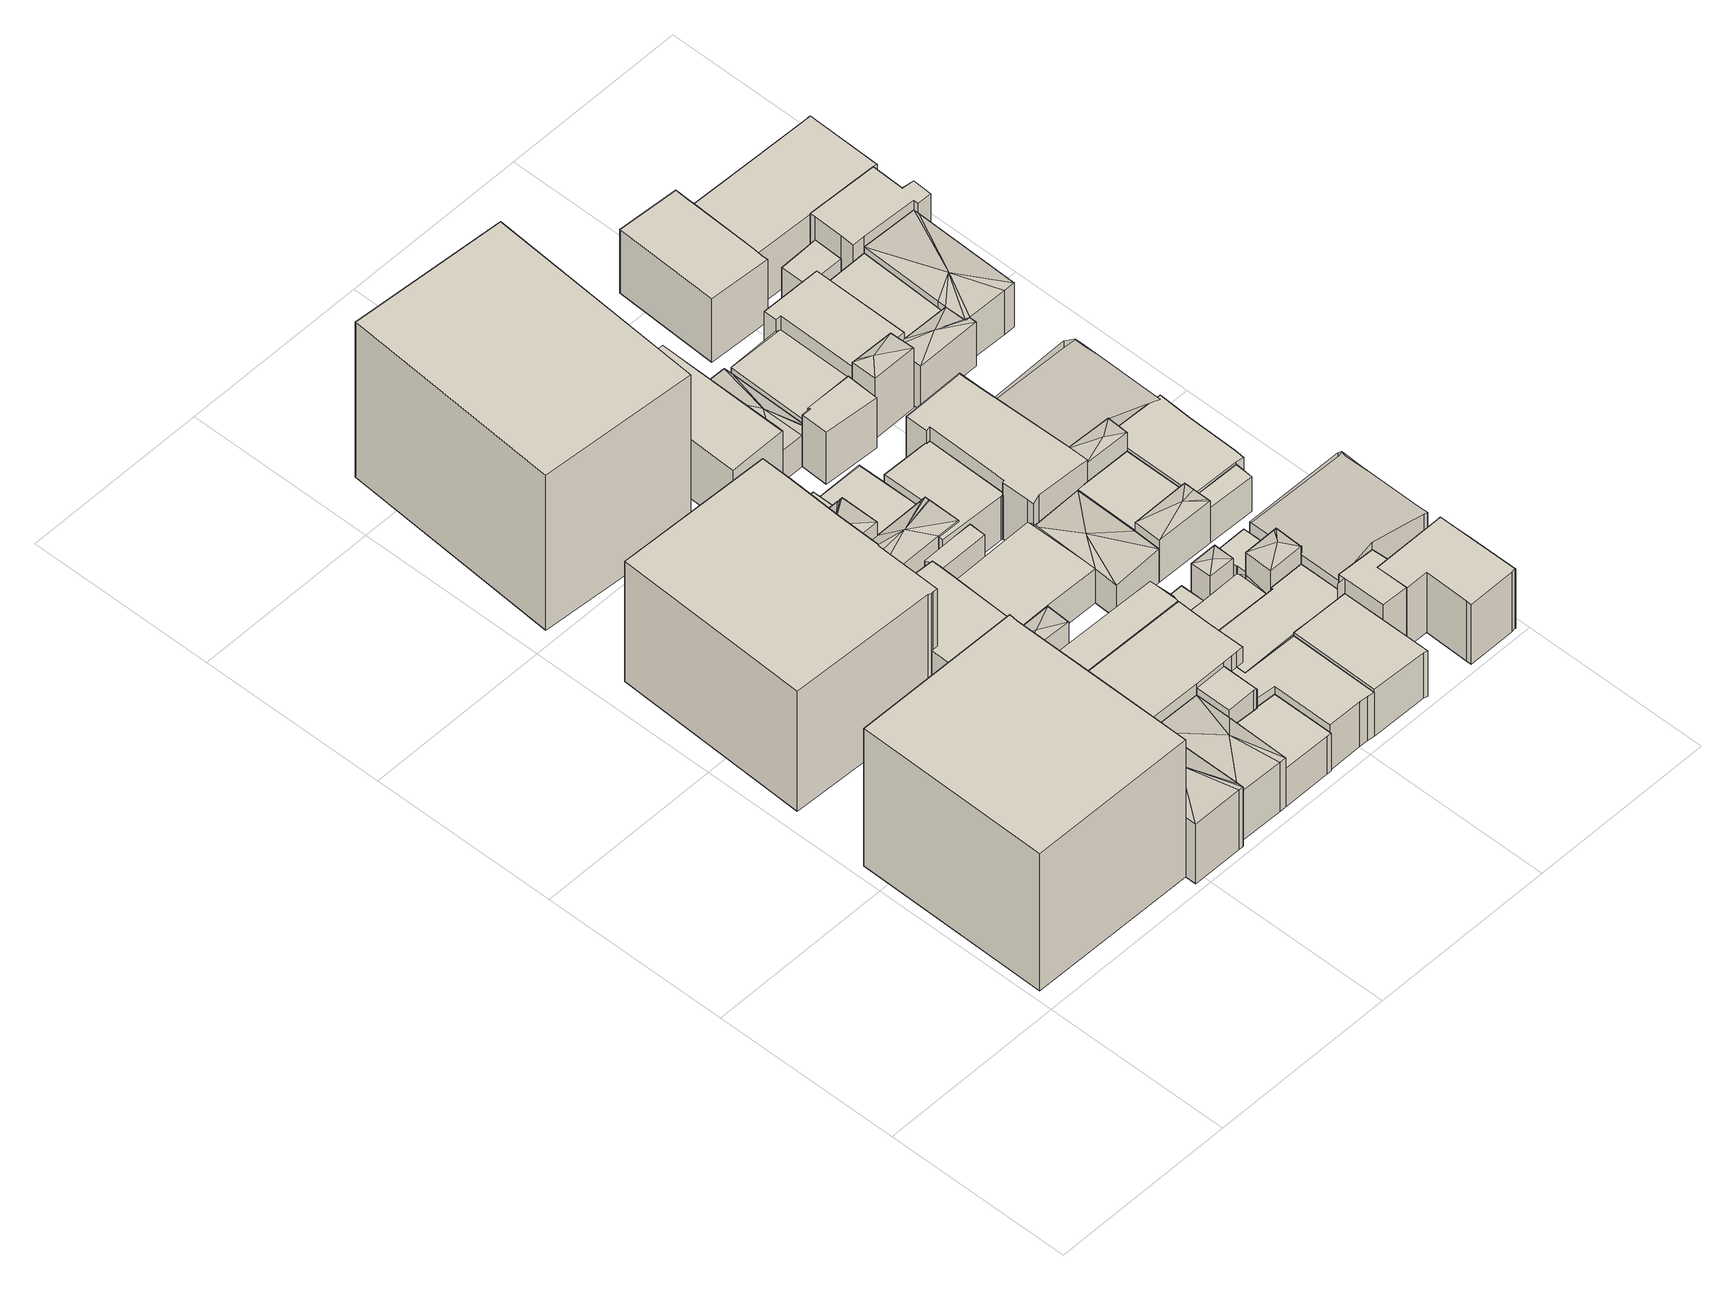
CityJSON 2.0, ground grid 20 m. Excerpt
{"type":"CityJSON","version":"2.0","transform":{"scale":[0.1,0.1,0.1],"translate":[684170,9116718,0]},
"CityObjects":{
"building1":{"type":"Building","attributes":{"Building Type":"Office Building","Roof Shape":"flat","Roof Material":"Asbestos Sheet","Roof Material Code":"4","Roof Direction":"west","Building Height":17.49,"Roof Slope":14.5,"Footprint Area":375.6,"Solar PV Capacity Low":50.65,"Solar PV Capacity High":66.52,"Solar Annual Energy Low":73029,"Solar Annual Energy High":96246,"Suitable PV Area":302.36},"geometry":[{"type":"MultiSurface","lod":"2.2","boundaries":[[[0,1,2,3,4,5]],[[5,4,6,7]],[[4,3,8,6]],[[3,2,9,8]],[[2,1,10,9]],[[1,0,11,10]],[[0,5,7,11]],[[7,6,8,9,10,11]]]}]},
"building2":{"type":"Building","attributes":{"Building Type":"Office Building","Roof Shape":"flat","Roof Material":"Asbestos Sheet","Roof Material Code":"4","Roof Direction":"west","Building Height":15.29,"Roof Slope":5.4,"Footprint Area":352.87,"Solar PV Capacity Low":47.58,"Solar PV Capacity High":62.49,"Solar Annual Energy Low":68609,"Solar Annual Energy High":90422,"Suitable PV Area":284.06},"geometry":[{"type":"MultiSurface","lod":"2.2","boundaries":[[[12,13,14,15,16,17,18,19,20,21,22,23]],[[23,22,24,25]],[[22,21,26,24]],[[21,20,27,26]],[[20,19,28,27]],[[19,18,29,28]],[[18,17,30,29]],[[17,16,31,30]],[[16,15,32,31]],[[15,14,33,32]],[[14,13,34,33]],[[13,12,35,34]],[[12,23,25,35]],[[25,24,26,27,28,29,30,31,32,33,34,35]]]}]},
"building3":{"type":"Building","attributes":{"Building Type":"Residential","Roof Shape":"hip","Roof Material":"Concrete Glazed Tile","Roof Material Code":"1","Roof Direction":"west","Building Height":7.6,"Roof Slope":26.7,"Footprint Area":66.48,"Solar PV Capacity Low":8.32,"Solar PV Capacity High":10.93,"Solar Annual Energy Low":12003,"Solar Annual Energy High":15819,"Suitable PV Area":49.7},"geometry":[{"type":"MultiSurface","lod":"2.2","boundaries":[[[36,37,3,2,38,39,40,41,42]],[[42,41,43,44]],[[41,40,45,43]],[[40,39,46,45]],[[39,38,47,46]],[[38,2,48,47]],[[2,3,49,48]],[[3,37,50,49]],[[37,36,51,50]],[[36,42,44,51]],[[44,43,52]],[[43,45,52]],[[45,46,52]],[[46,47,52]],[[47,48,52]],[[48,49,52]],[[49,50,52]],[[50,51,52]],[[51,44,52]]]}]},
"building4":{"type":"Building","attributes":{"Building Type":"Residential","Roof Shape":"hip","Roof Material":"Concrete Glazed Tile","Roof Material Code":"1","Roof Direction":"west","Building Height":7.34,"Roof Slope":20.6,"Footprint Area":55.35,"Solar PV Capacity Low":6.93,"Solar PV Capacity High":9.1,"Solar Annual Energy Low":9992,"Solar Annual Energy High":13169,"Suitable PV Area":41.37},"geometry":[{"type":"MultiSurface","lod":"2.2","boundaries":[[[53,4,3,37,54,55,56]],[[56,55,57,58]],[[55,54,59,57]],[[54,37,60,59]],[[37,3,61,60]],[[3,4,62,61]],[[4,53,63,62]],[[53,56,58,63]],[[58,57,64]],[[57,59,64]],[[59,60,64]],[[60,61,64]],[[61,62,64]],[[62,63,64]],[[63,58,64]]]}]},
"building5":{"type":"Building","attributes":{"Building Type":"Residential","Roof Shape":"hip","Roof Material":"Concrete Glazed Tile","Roof Material Code":"1","Roof Direction":"west","Building Height":6.28,"Roof Slope":25.6,"Footprint Area":62.02,"Solar PV Capacity Low":7.76,"Solar PV Capacity High":10.2,"Solar Annual Energy Low":11197,"Solar Annual Energy High":14756,"Suitable PV Area":46.36},"geometry":[{"type":"MultiSurface","lod":"2.2","boundaries":[[[42,41,65,66,67,68]],[[68,67,69,70]],[[67,66,71,69]],[[66,65,72,71]],[[65,41,73,72]],[[41,42,74,73]],[[42,68,70,74]],[[70,69,75]],[[69,71,75]],[[71,72,75]],[[72,73,75]],[[73,74,75]],[[74,70,75]]]}]},
"building6":{"type":"Building","attributes":{"Building Type":"Residential","Roof Shape":"shed","Roof Material":"Concrete Glazed Tile","Roof Material Code":"1","Roof Direction":"west","Building Height":7.79,"Roof Slope":18.6,"Footprint Area":79.71,"Solar PV Capacity Low":9.98,"Solar PV Capacity High":13.11,"Solar Annual Energy Low":14391,"Solar Annual Energy High":18966,"Suitable PV Area":59.58},"geometry":[{"type":"MultiSurface","lod":"2.2","boundaries":[[[76,77,78,79,80,81,18,16,15,14,82]],[[82,14,83,84]],[[14,15,85,83]],[[15,16,86,85]],[[16,18,87,86]],[[18,81,88,87]],[[81,80,89,88]],[[80,79,90,89]],[[79,78,91,90]],[[78,77,92,91]],[[77,76,93,92]],[[76,82,84,93]],[[84,83,85,86,87,88,89,90,91,92,93]]]}]},
"building7":{"type":"Building","attributes":{"Building Type":"Office Building","Roof Shape":"flat","Roof Material":"Asbestos Sheet","Roof Material Code":"4","Roof Direction":"west","Building Height":19.76,"Roof Slope":9.3,"Footprint Area":406.29,"Solar PV Capacity Low":54.78,"Solar PV Capacity High":71.95,"Solar Annual Energy Low":78996,"Solar Annual Energy High":104111,"Suitable PV Area":327.07},"geometry":[{"type":"MultiSurface","lod":"2.2","boundaries":[[[94,95,96,97]],[[97,96,98,99]],[[96,95,100,98]],[[95,94,101,100]],[[94,97,99,101]],[[99,98,100,101]]]}]},
"building8":{"type":"Building","attributes":{"Building Type":"Residential","Roof Shape":"shed","Roof Material":"Concrete Glazed Tile","Roof Material Code":"1","Roof Direction":"west","Building Height":4.77,"Roof Slope":11.3,"Footprint Area":37.6,"Solar PV Capacity Low":4.71,"Solar PV Capacity High":6.18,"Solar Annual Energy Low":6788,"Solar Annual Energy High":8945,"Suitable PV Area":28.1},"geometry":[{"type":"MultiSurface","lod":"2.2","boundaries":[[[102,103,104,67,66,65,105,106,107,108]],[[108,107,109,110]],[[107,106,111,109]],[[106,105,112,111]],[[105,65,113,112]],[[65,66,114,113]],[[66,67,115,114]],[[67,104,116,115]],[[104,103,117,116]],[[103,102,118,117]],[[102,108,110,118]],[[110,109,111,112,113,114,115,116,117,118]]]}]},
"building9":{"type":"Building","attributes":{"Building Type":"Residential","Roof Shape":"flat","Roof Material":"Concrete Glazed Tile","Roof Material Code":"1","Roof Direction":"west","Building Height":7.69,"Roof Slope":8,"Footprint Area":89.88,"Solar PV Capacity Low":11.25,"Solar PV Capacity High":14.78,"Solar Annual Energy Low":16227,"Solar Annual Energy High":21386,"Suitable PV Area":67.19},"geometry":[{"type":"MultiSurface","lod":"2.2","boundaries":[[[119,120,121,122,55,54,37,36,42,68,123,124,125,126]],[[126,125,127,128]],[[125,124,129,127]],[[124,123,130,129]],[[123,68,131,130]],[[68,42,132,131]],[[42,36,133,132]],[[36,37,134,133]],[[37,54,135,134]],[[54,55,136,135]],[[55,122,137,136]],[[122,121,138,137]],[[121,120,139,138]],[[120,119,140,139]],[[119,126,128,140]],[[128,127,129,130,131,132,133,134,135,136,137,138,139,140]]]}]},
"building10":{"type":"Building","attributes":{"Building Type":"Residential","Roof Shape":"flat","Roof Material":"Concrete Glazed Tile","Roof Material Code":"1","Roof Direction":"west","Building Height":7.16,"Roof Slope":8.8,"Footprint Area":13.08,"Solar PV Capacity Low":1.64,"Solar PV Capacity High":2.15,"Solar Annual Energy Low":2361,"Solar Annual Energy High":3111,"Suitable PV Area":9.77},"geometry":[{"type":"MultiSurface","lod":"2.2","boundaries":[[[123,68,67,141,102,103]],[[103,102,142,143]],[[102,141,144,142]],[[141,67,145,144]],[[67,68,146,145]],[[68,123,147,146]],[[123,103,143,147]],[[143,142,144,145,146,147]]]}]},
"building11":{"type":"Building","attributes":{"Building Type":"Residential","Roof Shape":"hip","Roof Material":"Concrete Glazed Tile","Roof Material Code":"1","Roof Direction":"west","Building Height":7.62,"Roof Slope":24,"Footprint Area":30.47,"Solar PV Capacity Low":3.82,"Solar PV Capacity High":5.01,"Solar Annual Energy Low":5502,"Solar Annual Energy High":7251,"Suitable PV Area":22.78},"geometry":[{"type":"MultiSurface","lod":"2.2","boundaries":[[[148,149,150,151,21,20,152,153,154,155]],[[155,154,156,157]],[[154,153,158,156]],[[153,152,159,158]],[[152,20,160,159]],[[20,21,161,160]],[[21,151,162,161]],[[151,150,163,162]],[[150,149,164,163]],[[149,148,165,164]],[[148,155,157,165]],[[157,156,166]],[[156,158,166]],[[158,159,166]],[[159,160,166]],[[160,161,166]],[[161,162,166]],[[162,163,166]],[[163,164,166]],[[164,165,166]],[[165,157,166]]]}]},
"building12":{"type":"Building","attributes":{"Building Type":"Residential","Roof Shape":"hip","Roof Material":"Concrete Glazed Tile","Roof Material Code":"1","Roof Direction":"west","Building Height":4.26,"Roof Slope":24.8,"Footprint Area":14.05,"Solar PV Capacity Low":1.76,"Solar PV Capacity High":2.31,"Solar Annual Energy Low":2536,"Solar Annual Energy High":3342,"Suitable PV Area":10.5},"geometry":[{"type":"MultiSurface","lod":"2.2","boundaries":[[[167,78,77,168]],[[168,77,169,170]],[[77,78,171,169]],[[78,167,172,171]],[[167,168,170,172]],[[170,169,173]],[[169,171,173]],[[171,172,173]],[[172,170,173]]]}]},
"building13":{"type":"Building","attributes":{"Building Type":"Residential","Roof Shape":"gable","Roof Material":"Concrete Glazed Tile","Roof Material Code":"1","Roof Direction":"west","Building Height":7.76,"Roof Slope":34.4,"Footprint Area":38.28,"Solar PV Capacity Low":4.79,"Solar PV Capacity High":6.29,"Solar Annual Energy Low":6911,"Solar Annual Energy High":9108,"Suitable PV Area":28.61},"geometry":[{"type":"MultiSurface","lod":"2.2","boundaries":[[[121,174,175,176,53,56,55]],[[55,56,177,178]],[[56,53,179,177]],[[53,176,180,179]],[[176,175,181,180]],[[175,174,182,181]],[[174,121,183,182]],[[121,55,178,183]],[[178,177,179,180,181,182,183]]]}]},
"building14":{"type":"Building","attributes":{"Building Type":"Residential","Roof Shape":"gable","Roof Material":"Concrete Glazed Tile","Roof Material Code":"1","Roof Direction":"west","Building Height":6.65,"Roof Slope":32.2,"Footprint Area":14.26,"Solar PV Capacity Low":1.79,"Solar PV Capacity High":2.35,"Solar Annual Energy Low":2575,"Solar Annual Energy High":3393,"Suitable PV Area":10.66},"geometry":[{"type":"MultiSurface","lod":"2.2","boundaries":[[[184,151,150,185]],[[185,150,186,187]],[[150,151,188,186]],[[151,184,189,188]],[[184,185,187,189]],[[187,186,188,189]]]}]},
"building15":{"type":"Building","attributes":{"Building Type":"Residential","Roof Shape":"hip","Roof Material":"Concrete Glazed Tile","Roof Material Code":"1","Roof Direction":"west","Building Height":5.94,"Roof Slope":21.6,"Footprint Area":43.97,"Solar PV Capacity Low":5.5,"Solar PV Capacity High":7.23,"Solar Annual Energy Low":7938,"Solar Annual Energy High":10461,"Suitable PV Area":32.86},"geometry":[{"type":"MultiSurface","lod":"2.2","boundaries":[[[152,190,191,192,193,194,195,196,154,153]],[[153,154,197,198]],[[154,196,199,197]],[[196,195,200,199]],[[195,194,201,200]],[[194,193,202,201]],[[193,192,203,202]],[[192,191,204,203]],[[191,190,205,204]],[[190,152,206,205]],[[152,153,198,206]],[[198,197,207]],[[197,199,207]],[[199,200,207]],[[200,201,207]],[[201,202,207]],[[202,203,207]],[[203,204,207]],[[204,205,207]],[[205,206,207]],[[206,198,207]]]}]},
"building16":{"type":"Building","attributes":{"Building Type":"Residential","Roof Shape":"gable","Roof Material":"Concrete Glazed Tile","Roof Material Code":"1","Roof Direction":"west","Building Height":7.12,"Roof Slope":30.4,"Footprint Area":9.87,"Solar PV Capacity Low":1.24,"Solar PV Capacity High":1.62,"Solar Annual Energy Low":1782,"Solar Annual Energy High":2349,"Suitable PV Area":7.38},"geometry":[{"type":"MultiSurface","lod":"2.2","boundaries":[[[208,81,80,79,209,210]],[[210,209,211,212]],[[209,79,213,211]],[[79,80,214,213]],[[80,81,215,214]],[[81,208,216,215]],[[208,210,212,216]],[[212,211,213,214,215,216]]]}]},
"building17":{"type":"Building","attributes":{"Building Type":"Residential","Roof Shape":"shed","Roof Material":"Concrete Glazed Tile","Roof Material Code":"1","Roof Direction":"west","Building Height":5.61,"Roof Slope":17.7,"Footprint Area":59.36,"Solar PV Capacity Low":7.43,"Solar PV Capacity High":9.76,"Solar Annual Energy Low":10718,"Solar Annual Energy High":14125,"Suitable PV Area":44.37},"geometry":[{"type":"MultiSurface","lod":"2.2","boundaries":[[[217,218,125,124,123,102,108,107,219,220,221]],[[221,220,222,223]],[[220,219,224,222]],[[219,107,225,224]],[[107,108,226,225]],[[108,102,227,226]],[[102,123,228,227]],[[123,124,229,228]],[[124,125,230,229]],[[125,218,231,230]],[[218,217,232,231]],[[217,221,223,232]],[[223,222,224,225,226,227,228,229,230,231,232]]]}]},
"building18":{"type":"Building","attributes":{"Building Type":"Residential","Roof Shape":"gable","Roof Material":"Concrete Glazed Tile","Roof Material Code":"1","Roof Direction":"west","Building Height":4.33,"Roof Slope":26.7,"Footprint Area":88.08,"Solar PV Capacity Low":11.03,"Solar PV Capacity High":14.49,"Solar Annual Energy Low":15903,"Solar Annual Energy High":20959,"Suitable PV Area":65.84},"geometry":[{"type":"MultiSurface","lod":"2.2","boundaries":[[[233,234,235,209,79,78,167]],[[167,78,171,236]],[[78,79,237,171]],[[79,209,238,237]],[[209,235,239,238]],[[235,234,240,239]],[[234,233,241,240]],[[233,167,236,241]],[[236,171,237,238,239,240,241]]]}]},
"building19":{"type":"Building","attributes":{"Building Type":"Residential","Roof Shape":"gable","Roof Material":"Concrete Glazed Tile","Roof Material Code":"1","Roof Direction":"west","Building Height":4.77,"Roof Slope":25.7,"Footprint Area":42.99,"Solar PV Capacity Low":5.38,"Solar PV Capacity High":7.07,"Solar Annual Energy Low":7761,"Solar Annual Energy High":10228,"Suitable PV Area":32.13},"geometry":[{"type":"MultiSurface","lod":"2.2","boundaries":[[[242,185,150,149,148,155,154,196,243,244]],[[244,243,245,246]],[[243,196,247,245]],[[196,154,248,247]],[[154,155,249,248]],[[155,148,250,249]],[[148,149,251,250]],[[149,150,252,251]],[[150,185,253,252]],[[185,242,254,253]],[[242,244,246,254]],[[246,245,247,248,249,250,251,252,253,254]]]}]},
"building20":{"type":"Building","attributes":{"Building Type":"Residential","Roof Shape":"gable","Roof Material":"Concrete Glazed Tile","Roof Material Code":"1","Roof Direction":"west","Building Height":7.54,"Roof Slope":31.5,"Footprint Area":87.05,"Solar PV Capacity Low":10.9,"Solar PV Capacity High":14.32,"Solar Annual Energy Low":15717,"Solar Annual Energy High":20713,"Suitable PV Area":65.07},"geometry":[{"type":"MultiSurface","lod":"2.2","boundaries":[[[255,256,257,258,259,260]],[[260,259,261,262]],[[259,258,263,261]],[[258,257,264,263]],[[257,256,265,264]],[[256,255,266,265]],[[255,260,262,266]],[[262,261,263,264,265,266]]]}]},
"building21":{"type":"Building","attributes":{"Building Type":"Residential","Roof Shape":"gable","Roof Material":"Concrete Glazed Tile","Roof Material Code":"1","Roof Direction":"west","Building Height":4.23,"Roof Slope":28.5,"Footprint Area":10.46,"Solar PV Capacity Low":1.31,"Solar PV Capacity High":1.72,"Solar Annual Energy Low":1888,"Solar Annual Energy High":2488,"Suitable PV Area":7.82},"geometry":[{"type":"MultiSurface","lod":"2.2","boundaries":[[[175,174,267,268]],[[268,267,269,270]],[[267,174,271,269]],[[174,175,272,271]],[[175,268,270,272]],[[270,269,271,272]]]}]},
"building22":{"type":"Building","attributes":{"Building Type":"Residential","Roof Shape":"gable","Roof Material":"Concrete Glazed Tile","Roof Material Code":"1","Roof Direction":"west","Building Height":4.36,"Roof Slope":33.2,"Footprint Area":32.64,"Solar PV Capacity Low":4.09,"Solar PV Capacity High":5.37,"Solar Annual Energy Low":5893,"Solar Annual Energy High":7766,"Suitable PV Area":24.4},"geometry":[{"type":"MultiSurface","lod":"2.2","boundaries":[[[273,274,275,276,267,174,121,120,119,277,278,279,280]],[[280,279,281,282]],[[279,278,283,281]],[[278,277,284,283]],[[277,119,285,284]],[[119,120,286,285]],[[120,121,287,286]],[[121,174,288,287]],[[174,267,289,288]],[[267,276,290,289]],[[276,275,291,290]],[[275,274,292,291]],[[274,273,293,292]],[[273,280,282,293]],[[282,281,283,284,285,286,287,288,289,290,291,292,293]]]}]},
"building23":{"type":"Building","attributes":{"Building Type":"Residential","Roof Shape":"shed","Roof Material":"Concrete Glazed Tile","Roof Material Code":"1","Roof Direction":"west","Building Height":5.71,"Roof Slope":11.9,"Footprint Area":59.14,"Solar PV Capacity Low":7.4,"Solar PV Capacity High":9.73,"Solar Annual Energy Low":10677,"Solar Annual Energy High":14072,"Suitable PV Area":44.21},"geometry":[{"type":"MultiSurface","lod":"2.2","boundaries":[[[294,295,278,277,119,126,125,218,217,296,297,298]],[[298,297,299,300]],[[297,296,301,299]],[[296,217,302,301]],[[217,218,231,302]],[[218,125,230,231]],[[125,126,303,230]],[[126,119,304,303]],[[119,277,305,304]],[[277,278,306,305]],[[278,295,307,306]],[[295,294,308,307]],[[294,298,300,308]],[[300,299,301,302,231,230,303,304,305,306,307,308]]]}]},
"building24":{"type":"Building","attributes":{"Building Type":"Residential","Roof Shape":"shed","Roof Material":"Concrete Glazed Tile","Roof Material Code":"1","Roof Direction":"west","Building Height":5.6,"Roof Slope":15,"Footprint Area":48.22,"Solar PV Capacity Low":6.04,"Solar PV Capacity High":7.93,"Solar Annual Energy Low":8706,"Solar Annual Energy High":11474,"Suitable PV Area":36.05},"geometry":[{"type":"MultiSurface","lod":"2.2","boundaries":[[[309,310,243,196,195,194,193,192,191,311,312,313,314,315]],[[315,314,316,317]],[[314,313,318,316]],[[313,312,319,318]],[[312,311,320,319]],[[311,191,321,320]],[[191,192,322,321]],[[192,193,323,322]],[[193,194,324,323]],[[194,195,325,324]],[[195,196,326,325]],[[196,243,327,326]],[[243,310,328,327]],[[310,309,329,328]],[[309,315,317,329]],[[317,316,318,319,320,321,322,323,324,325,326,327,328,329]]]}]},
"building25":{"type":"Building","attributes":{"Building Type":"Residential","Roof Shape":"shed","Roof Material":"Concrete Glazed Tile","Roof Material Code":"1","Roof Direction":"west","Building Height":5.78,"Roof Slope":19.2,"Footprint Area":62.13,"Solar PV Capacity Low":7.78,"Solar PV Capacity High":10.22,"Solar Annual Energy Low":11217,"Solar Annual Energy High":14783,"Suitable PV Area":46.44},"geometry":[{"type":"MultiSurface","lod":"2.2","boundaries":[[[330,298,297,296,217,221,331,332]],[[332,331,333,334]],[[331,221,335,333]],[[221,217,336,335]],[[217,296,337,336]],[[296,297,338,337]],[[297,298,339,338]],[[298,330,340,339]],[[330,332,334,340]],[[334,333,335,336,337,338,339,340]]]}]},
"building26":{"type":"Building","attributes":{"Building Type":"Residential","Roof Shape":"hip","Roof Material":"Concrete Glazed Tile","Roof Material Code":"1","Roof Direction":"west","Building Height":6.81,"Roof Slope":27.6,"Footprint Area":6.37,"Solar PV Capacity Low":0.8,"Solar PV Capacity High":1.05,"Solar Annual Energy Low":1150,"Solar Annual Energy High":1516,"Suitable PV Area":4.76},"geometry":[{"type":"MultiSurface","lod":"2.2","boundaries":[[[341,276,275,342]],[[342,275,343,344]],[[275,276,345,343]],[[276,341,346,345]],[[341,342,344,346]],[[344,343,347]],[[343,345,347]],[[345,346,347]],[[346,344,347]]]}]},
"building27":{"type":"Building","attributes":{"Building Type":"Residential","Roof Shape":"hip","Roof Material":"Concrete Glazed Tile","Roof Material Code":"1","Roof Direction":"west","Building Height":4.27,"Roof Slope":26.4,"Footprint Area":54.25,"Solar PV Capacity Low":6.79,"Solar PV Capacity High":8.92,"Solar Annual Energy Low":9794,"Solar Annual Energy High":12908,"Suitable PV Area":40.55},"geometry":[{"type":"MultiSurface","lod":"2.2","boundaries":[[[348,349,350,351,234,233]],[[233,234,352,241]],[[234,351,353,352]],[[351,350,354,353]],[[350,349,355,354]],[[349,348,356,355]],[[348,233,241,356]],[[241,352,357]],[[352,353,357]],[[353,354,357]],[[354,355,357]],[[355,356,357]],[[356,241,357]]]}]},
"building28":{"type":"Building","attributes":{"Building Type":"Residential","Roof Shape":"hip","Roof Material":"Concrete Glazed Tile","Roof Material Code":"1","Roof Direction":"west","Building Height":4.01,"Roof Slope":25.5,"Footprint Area":42.4,"Solar PV Capacity Low":5.31,"Solar PV Capacity High":6.97,"Solar Annual Energy Low":7654,"Solar Annual Energy High":10088,"Suitable PV Area":31.69},"geometry":[{"type":"MultiSurface","lod":"2.2","boundaries":[[[258,257,358,359,360,361,362]],[[362,361,363,364]],[[361,360,365,363]],[[360,359,366,365]],[[359,358,367,366]],[[358,257,368,367]],[[257,258,369,368]],[[258,362,364,369]],[[364,363,370]],[[363,365,370]],[[365,366,370]],[[366,367,370]],[[367,368,370]],[[368,369,370]],[[369,364,370]]]}]},
"building29":{"type":"Building","attributes":{"Building Type":"Residential","Roof Shape":"gable","Roof Material":"Concrete Glazed Tile","Roof Material Code":"1","Roof Direction":"west","Building Height":6.41,"Roof Slope":34.9,"Footprint Area":20.06,"Solar PV Capacity Low":2.51,"Solar PV Capacity High":3.3,"Solar Annual Energy Low":3622,"Solar Annual Energy High":4774,"Suitable PV Area":15},"geometry":[{"type":"MultiSurface","lod":"2.2","boundaries":[[[371,360,359,358,372,373]],[[373,372,374,375]],[[372,358,376,374]],[[358,359,377,376]],[[359,360,378,377]],[[360,371,379,378]],[[371,373,375,379]],[[375,374,376,377,378,379]]]}]},
"building30":{"type":"Building","attributes":{"Building Type":"Residential","Roof Shape":"hip","Roof Material":"Concrete Glazed Tile","Roof Material Code":"1","Roof Direction":"west","Building Height":7.87,"Roof Slope":22,"Footprint Area":11.41,"Solar PV Capacity Low":1.43,"Solar PV Capacity High":1.88,"Solar Annual Energy Low":2061,"Solar Annual Energy High":2716,"Suitable PV Area":8.53},"geometry":[{"type":"MultiSurface","lod":"2.2","boundaries":[[[380,279,278,381,295,382]],[[382,295,383,384]],[[295,381,385,383]],[[381,278,386,385]],[[278,279,387,386]],[[279,380,388,387]],[[380,382,384,388]],[[384,383,389]],[[383,385,389]],[[385,386,389]],[[386,387,389]],[[387,388,389]],[[388,384,389]]]}]},
"building31":{"type":"Building","attributes":{"Building Type":"Residential","Roof Shape":"flat","Roof Material":"Concrete Glazed Tile","Roof Material Code":"1","Roof Direction":"west","Building Height":5.38,"Roof Slope":11,"Footprint Area":12.76,"Solar PV Capacity Low":1.6,"Solar PV Capacity High":2.1,"Solar Annual Energy Low":2304,"Solar Annual Energy High":3036,"Suitable PV Area":9.54},"geometry":[{"type":"MultiSurface","lod":"2.2","boundaries":[[[390,274,280,279,380,391,392]],[[392,391,393,394]],[[391,380,395,393]],[[380,279,396,395]],[[279,280,397,396]],[[280,274,398,397]],[[274,390,399,398]],[[390,392,394,399]],[[394,393,395,396,397,398,399]]]}]},
"building32":{"type":"Building","attributes":{"Building Type":"Residential","Roof Shape":"shed","Roof Material":"Concrete Glazed Tile","Roof Material Code":"1","Roof Direction":"west","Building Height":7.59,"Roof Slope":10.1,"Footprint Area":16.8,"Solar PV Capacity Low":2.1,"Solar PV Capacity High":2.76,"Solar Annual Energy Low":3033,"Solar Annual Energy High":3998,"Suitable PV Area":12.56},"geometry":[{"type":"MultiSurface","lod":"2.2","boundaries":[[[400,401,402,403,294,298,297,298,330]],[[330,298,404,405]],[[298,297,406,404]],[[298,294,407,404]],[[294,403,408,407]],[[403,402,409,408]],[[402,401,410,409]],[[401,400,411,410]],[[400,330,405,411]],[[405,404,406,404,407,408,409,410,411]]]}]},
"building33":{"type":"Building","attributes":{"Building Type":"Residential","Roof Shape":"gable","Roof Material":"Concrete Glazed Tile","Roof Material Code":"1","Roof Direction":"west","Building Height":7.17,"Roof Slope":28,"Footprint Area":97.32,"Solar PV Capacity Low":12.18,"Solar PV Capacity High":16,"Solar Annual Energy Low":17570,"Solar Annual Energy High":23156,"Suitable PV Area":72.74},"geometry":[{"type":"MultiSurface","lod":"2.2","boundaries":[[[412,309,315,314,313,235,234,413,414,415,416,417]],[[417,416,418,419]],[[416,415,420,418]],[[415,414,421,420]],[[414,413,422,421]],[[413,234,423,422]],[[234,235,424,423]],[[235,313,425,424]],[[313,314,426,425]],[[314,315,427,426]],[[315,309,428,427]],[[309,412,429,428]],[[412,417,419,429]],[[419,418,420,421,422,423,424,425,426,427,428,429]]]}]},
"building34":{"type":"Building","attributes":{"Building Type":"Residential","Roof Shape":"hip","Roof Material":"Concrete Glazed Tile","Roof Material Code":"1","Roof Direction":"west","Building Height":5.4,"Roof Slope":20.1,"Footprint Area":18.1,"Solar PV Capacity Low":2.27,"Solar PV Capacity High":2.98,"Solar Annual Energy Low":3268,"Solar Annual Energy High":4307,"Suitable PV Area":13.53},"geometry":[{"type":"MultiSurface","lod":"2.2","boundaries":[[[430,431,432,433,350,349]],[[349,350,434,435]],[[350,433,436,434]],[[433,432,437,436]],[[432,431,438,437]],[[431,430,439,438]],[[430,349,435,439]],[[435,434,440]],[[434,436,440]],[[436,437,440]],[[437,438,440]],[[438,439,440]],[[439,435,440]]]}]},
"building35":{"type":"Building","attributes":{"Building Type":"Residential","Roof Shape":"gable","Roof Material":"Concrete Glazed Tile","Roof Material Code":"1","Roof Direction":"west","Building Height":4.62,"Roof Slope":34.5,"Footprint Area":54.6,"Solar PV Capacity Low":6.84,"Solar PV Capacity High":8.98,"Solar Annual Energy Low":9858,"Solar Annual Energy High":12992,"Suitable PV Area":40.81},"geometry":[{"type":"MultiSurface","lod":"2.2","boundaries":[[[441,361,360,371,442,443,444]],[[444,443,445,446]],[[443,442,447,445]],[[442,371,448,447]],[[371,360,449,448]],[[360,361,450,449]],[[361,441,451,450]],[[441,444,446,451]],[[446,445,447,448,449,450,451]]]}]},
"building36":{"type":"Building","attributes":{"Building Type":"Residential","Roof Shape":"flat","Roof Material":"Concrete Glazed Tile","Roof Material Code":"1","Roof Direction":"west","Building Height":4.38,"Roof Slope":12.8,"Footprint Area":41.61,"Solar PV Capacity Low":5.21,"Solar PV Capacity High":6.84,"Solar Annual Energy Low":7513,"Solar Annual Energy High":9902,"Suitable PV Area":31.11},"geometry":[{"type":"MultiSurface","lod":"2.2","boundaries":[[[350,433,452,351]],[[351,452,453,454]],[[452,433,455,453]],[[433,350,456,455]],[[350,351,454,456]],[[454,453,455,456]]]}]},
"building37":{"type":"Building","attributes":{"Building Type":"Residential","Roof Shape":"flat","Roof Material":"Concrete Glazed Tile","Roof Material Code":"1","Roof Direction":"west","Building Height":7.58,"Roof Slope":11.6,"Footprint Area":57.05,"Solar PV Capacity Low":7.14,"Solar PV Capacity High":9.38,"Solar Annual Energy Low":10300,"Solar Annual Energy High":13575,"Suitable PV Area":42.65},"geometry":[{"type":"MultiSurface","lod":"2.2","boundaries":[[[457,458,459,460,461,462,400,401,402,463,464,465,466,467,468]],[[468,467,469,470]],[[467,466,471,469]],[[466,465,472,471]],[[465,464,473,472]],[[464,463,474,473]],[[463,402,409,474]],[[402,401,410,409]],[[401,400,411,410]],[[400,462,475,411]],[[462,461,476,475]],[[461,460,477,476]],[[460,459,478,477]],[[459,458,479,478]],[[458,457,480,479]],[[457,468,470,480]],[[470,469,471,472,473,474,409,410,411,475,476,477,478,479,480]]]}]},
"building38":{"type":"Building","attributes":{"Building Type":"Residential","Roof Shape":"hip","Roof Material":"Concrete Glazed Tile","Roof Material Code":"1","Roof Direction":"west","Building Height":7.7,"Roof Slope":21.2,"Footprint Area":12.56,"Solar PV Capacity Low":1.57,"Solar PV Capacity High":2.07,"Solar Annual Energy Low":2267,"Solar Annual Energy High":2988,"Suitable PV Area":9.39},"geometry":[{"type":"MultiSurface","lod":"2.2","boundaries":[[[481,443,442,482,483]],[[483,482,484,485]],[[482,442,486,484]],[[442,443,487,486]],[[443,481,488,487]],[[481,483,485,488]],[[485,484,489]],[[484,486,489]],[[486,487,489]],[[487,488,489]],[[488,485,489]]]}]},
"building39":{"type":"Building","attributes":{"Building Type":"Residential","Roof Shape":"hip","Roof Material":"Concrete Glazed Tile","Roof Material Code":"1","Roof Direction":"west","Building Height":6.82,"Roof Slope":21.6,"Footprint Area":11.63,"Solar PV Capacity Low":1.46,"Solar PV Capacity High":1.91,"Solar Annual Energy Low":2100,"Solar Annual Energy High":2767,"Suitable PV Area":8.69},"geometry":[{"type":"MultiSurface","lod":"2.2","boundaries":[[[490,415,414,452]],[[452,414,491,492]],[[414,415,493,491]],[[415,490,494,493]],[[490,452,492,494]],[[492,491,495]],[[491,493,495]],[[493,494,495]],[[494,492,495]]]}]},
"building40":{"type":"Building","attributes":{"Building Type":"Residential","Roof Shape":"gable","Roof Material":"Concrete Glazed Tile","Roof Material Code":"1","Roof Direction":"west","Building Height":6.79,"Roof Slope":25.1,"Footprint Area":112.74,"Solar PV Capacity Low":14.12,"Solar PV Capacity High":18.54,"Solar Annual Energy Low":20355,"Solar Annual Energy High":26826,"Suitable PV Area":84.27},"geometry":[{"type":"MultiSurface","lod":"2.2","boundaries":[[[496,391,380,382,295,294,403,497,498,499,500,501]],[[501,500,502,503]],[[500,499,504,502]],[[499,498,505,504]],[[498,497,506,505]],[[497,403,507,506]],[[403,294,508,507]],[[294,295,509,508]],[[295,382,510,509]],[[382,380,511,510]],[[380,391,512,511]],[[391,496,513,512]],[[496,501,503,513]],[[503,502,504,505,506,507,508,509,510,511,512,513]]]}]},
"building41":{"type":"Building","attributes":{"Building Type":"Residential","Roof Shape":"gable","Roof Material":"Concrete Glazed Tile","Roof Material Code":"1","Roof Direction":"west","Building Height":4.42,"Roof Slope":32.2,"Footprint Area":9.82,"Solar PV Capacity Low":1.23,"Solar PV Capacity High":1.62,"Solar Annual Energy Low":1774,"Solar Annual Energy High":2337,"Suitable PV Area":7.34},"geometry":[{"type":"MultiSurface","lod":"2.2","boundaries":[[[432,431,430,514,515]],[[515,514,516,517]],[[514,430,518,516]],[[430,431,519,518]],[[431,432,520,519]],[[432,515,517,520]],[[517,516,518,519,520]]]}]},
"building42":{"type":"Building","attributes":{"Building Type":"Residential","Roof Shape":"flat","Roof Material":"Concrete Glazed Tile","Roof Material Code":"1","Roof Direction":"west","Building Height":6.43,"Roof Slope":5.7,"Footprint Area":61.62,"Solar PV Capacity Low":7.72,"Solar PV Capacity High":10.13,"Solar Annual Energy Low":11126,"Solar Annual Energy High":14663,"Suitable PV Area":46.06},"geometry":[{"type":"MultiSurface","lod":"2.2","boundaries":[[[521,522,441,444,443,481,523,524,525]],[[525,524,526,527]],[[524,523,528,526]],[[523,481,529,528]],[[481,443,530,529]],[[443,444,531,530]],[[444,441,532,531]],[[441,522,533,532]],[[522,521,534,533]],[[521,525,527,534]],[[527,526,528,529,530,531,532,533,534]]]}]},
"building43":{"type":"Building","attributes":{"Building Type":"Residential","Roof Shape":"shed","Roof Material":"Concrete Aluminum Tile","Roof Material Code":"2","Roof Direction":"west","Building Height":7.88,"Roof Slope":18.5,"Footprint Area":75.32,"Solar PV Capacity Low":9.43,"Solar PV Capacity High":12.39,"Solar Annual Energy Low":13598,"Solar Annual Energy High":17921,"Suitable PV Area":56.3},"geometry":[{"type":"MultiSurface","lod":"2.2","boundaries":[[[535,536,537,538,539,540,541,542]],[[542,541,543,544]],[[541,540,545,543]],[[540,539,546,545]],[[539,538,547,546]],[[538,537,548,547]],[[537,536,549,548]],[[536,535,550,549]],[[535,542,544,550]],[[544,543,545,546,547,548,549,550]]]}]},
"building44":{"type":"Building","attributes":{"Building Type":"Residential","Roof Shape":"flat","Roof Material":"Concrete Glazed Tile","Roof Material Code":"1","Roof Direction":"west","Building Height":4.78,"Roof Slope":5.8,"Footprint Area":62.46,"Solar PV Capacity Low":7.82,"Solar PV Capacity High":10.27,"Solar Annual Energy Low":11277,"Solar Annual Energy High":14863,"Suitable PV Area":46.69},"geometry":[{"type":"MultiSurface","lod":"2.2","boundaries":[[[551,552,553,554,555,556,490,452,433,432,515,557]],[[557,515,558,559]],[[515,432,560,558]],[[432,433,561,560]],[[433,452,562,561]],[[452,490,563,562]],[[490,556,564,563]],[[556,555,565,564]],[[555,554,566,565]],[[554,553,567,566]],[[553,552,568,567]],[[552,551,569,568]],[[551,557,559,569]],[[559,558,560,561,562,563,564,565,566,567,568,569]]]}]},
"building45":{"type":"Building","attributes":{"Building Type":"Residential","Roof Shape":"gable","Roof Material":"Concrete Glazed Tile","Roof Material Code":"1","Roof Direction":"west","Building Height":4.04,"Roof Slope":32.8,"Footprint Area":117.26,"Solar PV Capacity Low":14.68,"Solar PV Capacity High":19.28,"Solar Annual Energy Low":21170,"Solar Annual Energy High":27900,"Suitable PV Area":87.65},"geometry":[{"type":"MultiSurface","lod":"2.2","boundaries":[[[554,570,571,572,416,415,490,556,555]],[[555,556,573,574]],[[556,490,575,573]],[[490,415,576,575]],[[415,416,577,576]],[[416,572,578,577]],[[572,571,579,578]],[[571,570,580,579]],[[570,554,581,580]],[[554,555,574,581]],[[574,573,575,576,577,578,579,580,581]]]}]},
"building46":{"type":"Building","attributes":{"Building Type":"Residential","Roof Shape":"hip","Roof Material":"Concrete Glazed Tile","Roof Material Code":"1","Roof Direction":"west","Building Height":5.6,"Roof Slope":28.8,"Footprint Area":20.62,"Solar PV Capacity Low":2.58,"Solar PV Capacity High":3.39,"Solar Annual Energy Low":3723,"Solar Annual Energy High":4906,"Suitable PV Area":15.41},"geometry":[{"type":"MultiSurface","lod":"2.2","boundaries":[[[582,583,584,585,586,524,523]],[[523,524,587,588]],[[524,586,589,587]],[[586,585,590,589]],[[585,584,591,590]],[[584,583,592,591]],[[583,582,593,592]],[[582,523,588,593]],[[588,587,594]],[[587,589,594]],[[589,590,594]],[[590,591,594]],[[591,592,594]],[[592,593,594]],[[593,588,594]]]}]},
"building47":{"type":"Building","attributes":{"Building Type":"Residential","Roof Shape":"flat","Roof Material":"Concrete Glazed Tile","Roof Material Code":"1","Roof Direction":"west","Building Height":4.85,"Roof Slope":7,"Footprint Area":50.88,"Solar PV Capacity Low":6.37,"Solar PV Capacity High":8.37,"Solar Annual Energy Low":9186,"Solar Annual Energy High":12107,"Suitable PV Area":38.03},"geometry":[{"type":"MultiSurface","lod":"2.2","boundaries":[[[595,525,524,596,586,597,598]],[[598,597,599,600]],[[597,586,601,599]],[[586,596,602,601]],[[596,524,603,602]],[[524,525,604,603]],[[525,595,605,604]],[[595,598,600,605]],[[600,599,601,602,603,604,605]]]}]},
"building48":{"type":"Building","attributes":{"Building Type":"Residential","Roof Shape":"gable","Roof Material":"Concrete Glazed Tile","Roof Material Code":"1","Roof Direction":"west","Building Height":4.03,"Roof Slope":26.2,"Footprint Area":12.94,"Solar PV Capacity Low":1.62,"Solar PV Capacity High":2.13,"Solar Annual Energy Low":2336,"Solar Annual Energy High":3079,"Suitable PV Area":9.67},"geometry":[{"type":"MultiSurface","lod":"2.2","boundaries":[[[606,607,608,609]],[[609,608,610,611]],[[608,607,612,610]],[[607,606,613,612]],[[606,609,611,613]],[[611,610,612,613]]]}]},
"building49":{"type":"Building","attributes":{"Building Type":"Residential","Roof Shape":"hip","Roof Material":"Clay Tile Shingle","Roof Material Code":"3","Roof Direction":"west","Building Height":5.57,"Roof Slope":24.5,"Footprint Area":73.12,"Solar PV Capacity Low":9.15,"Solar PV Capacity High":12.02,"Solar Annual Energy Low":13201,"Solar Annual Energy High":17398,"Suitable PV Area":54.66},"geometry":[{"type":"MultiSurface","lod":"2.2","boundaries":[[[614,615,616,617,598,597,586,585,584]],[[584,585,590,591]],[[585,586,589,590]],[[586,597,618,589]],[[597,598,619,618]],[[598,617,620,619]],[[617,616,621,620]],[[616,615,622,621]],[[615,614,623,622]],[[614,584,591,623]],[[591,590,624]],[[590,589,624]],[[589,618,624]],[[618,619,624]],[[619,620,624]],[[620,621,624]],[[621,622,624]],[[622,623,624]],[[623,591,624]]]}]},
"building50":{"type":"Building","attributes":{"Building Type":"Residential","Roof Shape":"flat","Roof Material":"Concrete Aluminum Tile","Roof Material Code":"2","Roof Direction":"west","Building Height":6.81,"Roof Slope":14.2,"Footprint Area":118.95,"Solar PV Capacity Low":14.89,"Solar PV Capacity High":19.56,"Solar Annual Energy Low":21476,"Solar Annual Energy High":28304,"Suitable PV Area":88.92},"geometry":[{"type":"MultiSurface","lod":"2.2","boundaries":[[[625,626,627,628,629,630,631,632,540,539,538]],[[538,539,633,634]],[[539,540,635,633]],[[540,632,636,635]],[[632,631,637,636]],[[631,630,638,637]],[[630,629,639,638]],[[629,628,640,639]],[[628,627,641,640]],[[627,626,642,641]],[[626,625,643,642]],[[625,538,634,643]],[[634,633,635,636,637,638,639,640,641,642,643]]]}]},
"building51":{"type":"Building","attributes":{"Building Type":"Residential","Roof Shape":"shed","Roof Material":"Concrete Glazed Tile","Roof Material Code":"1","Roof Direction":"west","Building Height":6.74,"Roof Slope":17.1,"Footprint Area":42.92,"Solar PV Capacity Low":5.37,"Solar PV Capacity High":7.06,"Solar Annual Energy Low":7748,"Solar Annual Energy High":10211,"Suitable PV Area":32.08},"geometry":[{"type":"MultiSurface","lod":"2.2","boundaries":[[[644,645,626,625,609,608,595,598,617,616,646]],[[646,616,647,648]],[[616,617,649,647]],[[617,598,650,649]],[[598,595,651,650]],[[595,608,652,651]],[[608,609,653,652]],[[609,625,654,653]],[[625,626,642,654]],[[626,645,655,642]],[[645,644,656,655]],[[644,646,648,656]],[[648,647,649,650,651,652,653,654,642,655,656]]]}]}
},
"vertices":[
[12,230,0],[9,22,0],[190,20,0],[191,122,0],[192,219,0],[193,228,0],[192,219,175],[193,228,175],[191,122,175],[190,20,175],[9,22,175],[12,230,175],
[19,314,0],[177,308,0],[180,307,0],[182,307,0],[187,307,0],[189,377,0],[190,380,0],[190,384,0],[191,426,0],[194,486,0],[195,518,0],[28,524,0],[195,518,153],[28,524,153],[194,486,153],[191,426,153],[190,384,153],[190,380,153],[189,377,153],[187,307,153],[182,307,153],[180,307,153],[177,308,153],[19,314,153],
[242,118,0],[242,122,0],[190,8,0],[244,8,0],[249,8,0],[249,13,0],[249,118,0],[249,13,76],[249,118,76],[249,8,76],[244,8,76],[190,8,76],[190,20,76],[191,122,76],[242,122,76],[242,118,76],[227,60,82],
[246,218,0],[249,122,0],[249,195,0],[249,218,0],[249,195,73],[249,218,73],[249,122,73],[242,122,73],[191,122,73],[192,219,73],[246,218,73],[231,174,78],
[300,12,0],[307,12,0],[308,79,0],[308,117,0],[308,79,63],[308,117,63],[307,12,63],[300,12,63],[249,13,63],[249,118,63],[290,62,68],
[252,264,0],[253,268,0],[254,292,0],[257,370,0],[257,378,0],[256,378,0],[178,267,0],[180,307,80],[178,267,81],[182,307,80],[187,307,80],[190,380,80],[256,378,78],[257,378,78],[257,370,78],[254,292,78],[253,268,78],[252,264,78],
[25,613,0],[194,601,0],[212,840,0],[43,852,0],[212,840,198],[43,852,198],[194,601,198],[25,613,198],
[342,79,0],[342,78,0],[339,78,0],[359,12,0],[364,12,0],[364,13,0],[364,78,0],[364,13,48],[364,78,48],[364,12,48],[359,12,48],[300,12,49],[307,12,49],[308,79,49],[339,78,48],[342,78,48],[342,79,48],
[366,157,0],[367,193,0],[366,193,0],[364,193,0],[342,117,0],[352,117,0],[358,117,0],[366,117,0],[358,117,77],[366,117,77],[352,117,77],[342,117,77],[308,117,77],[249,118,77],[242,118,77],[242,122,77],[249,122,77],[249,195,77],[364,193,77],[366,193,77],[367,193,77],[366,157,77],
[339,79,0],[342,79,72],[342,78,72],[339,79,72],[308,79,72],[308,117,72],[342,117,72],
[256,485,0],[255,485,0],[253,485,0],[201,486,0],[208,426,0],[208,444,0],[259,444,0],[259,485,0],[259,444,76],[259,485,76],[208,444,76],[208,426,76],[191,426,76],[194,486,76],[201,486,76],[253,485,76],[255,485,76],[256,485,76],[228,465,82],
[309,292,0],[308,266,0],[253,268,43],[308,266,43],[254,292,43],[309,292,43],[281,279,45],
[366,199,0],[366,225,0],[247,228,0],[249,218,83],[249,195,78],[246,218,83],[247,228,78],[366,225,79],[366,199,81],[366,193,78],
[201,513,0],[253,513,0],[253,485,67],[253,513,67],[201,486,67],[201,513,67],
[208,405,0],[294,405,0],[319,405,0],[319,439,0],[319,440,0],[319,444,0],[315,444,0],[259,444,59],[208,444,59],[315,444,59],[319,444,59],[319,440,59],[319,439,59],[319,405,59],[294,405,59],[208,405,59],[208,426,59],[277,429,63],
[257,387,0],[314,370,0],[314,387,0],[314,370,71],[314,387,72],[257,370,71],[257,378,76],[256,378,76],[257,387,71],
[419,107,0],[358,107,0],[401,13,0],[411,13,0],[418,12,0],[411,13,56],[418,12,56],[401,13,57],[364,13,58],[364,78,58],[342,79,59],[342,117,59],[352,117,58],[358,117,58],[358,107,58],[419,107,56],
[368,291,0],[368,363,0],[368,370,0],[309,292,44],[257,370,44],[314,370,43],[368,370,43],[368,363,46],[368,291,43],
[253,517,0],[315,488,0],[315,517,0],[315,488,48],[315,517,48],[315,444,48],[259,444,50],[259,485,50],[256,485,49],[255,485,48],[253,485,48],[253,513,48],[253,517,48],
[219,575,0],[280,574,0],[280,581,0],[282,683,0],[283,717,0],[222,718,0],[283,717,75],[222,718,77],[282,683,76],[280,581,77],[280,574,77],[219,575,75],
[405,198,0],[405,225,0],[405,198,42],[405,225,42],[366,199,43],[366,225,42],
[444,198,0],[445,198,0],[441,198,0],[412,198,0],[445,156,0],[445,158,0],[446,188,0],[446,198,0],[446,188,50],[446,198,44],[445,158,44],[445,156,44],[366,157,44],[367,193,47],[366,193,47],[366,199,44],[405,198,44],[412,198,44],[441,198,44],[445,198,44],[444,198,44],
[483,114,0],[483,158,0],[441,107,0],[474,107,0],[483,107,0],[474,107,57],[483,107,57],[441,107,57],[419,107,58],[366,117,58],[366,157,58],[445,156,57],[445,158,57],[483,158,57],[483,114,57],
[367,487,0],[366,488,0],[294,400,0],[366,399,0],[368,399,0],[370,399,0],[371,487,0],[370,399,56],[371,487,56],[368,399,56],[366,399,56],[294,400,58],[294,405,58],[319,405,57],[319,439,57],[319,440,57],[319,444,57],[315,444,58],[315,488,58],[366,488,56],[367,487,56],
[483,62,0],[479,11,0],[483,10,0],[479,11,58],[483,10,58],[418,12,60],[419,107,60],[441,107,59],[474,107,58],[483,107,58],[483,62,58],
[412,220,0],[441,220,0],[441,198,68],[441,220,68],[412,198,68],[412,220,68],[427,209,70],
[367,265,0],[422,267,0],[423,296,0],[424,364,0],[368,363,43],[424,364,43],[423,296,43],[422,267,43],[367,265,43],[389,322,48],
[312,581,0],[322,581,0],[322,584,0],[323,674,0],[323,682,0],[323,674,40],[323,682,40],[322,584,40],[322,581,40],[312,581,40],[280,581,40],[282,683,40],[309,624,44],
[373,584,0],[311,552,0],[371,549,0],[311,552,66],[371,549,64],[312,581,66],[322,581,66],[322,584,64],[373,584,64],
[481,188,0],[484,158,0],[484,188,0],[483,158,79],[484,188,79],[484,158,79],[445,158,79],[446,188,79],[481,188,79],[472,175,81],
[445,223,0],[481,216,0],[481,223,0],[481,216,54],[481,223,54],[481,188,54],[446,188,54],[446,198,54],[445,198,54],[445,223,54],
[512,62,0],[512,96,0],[525,96,0],[524,113,0],[483,107,77],[483,62,77],[474,107,77],[483,114,77],[524,113,76],[525,96,76],[512,96,76],[512,62,76],
[367,511,0],[376,364,0],[436,364,0],[436,388,0],[435,490,0],[435,512,0],[435,490,72],[435,512,72],[436,388,72],[436,364,72],[376,364,76],[368,363,72],[368,370,72],[368,399,72],[370,399,73],[371,487,74],[367,487,72],[367,511,72],
[485,266,0],[485,268,0],[485,285,0],[485,296,0],[423,296,54],[422,267,54],[485,296,54],[485,285,54],[485,268,54],[485,266,54],[467,282,56],
[378,673,0],[378,584,0],[383,584,0],[384,673,0],[383,584,47],[384,673,46],[378,584,50],[373,584,53],[322,584,46],[323,674,47],[378,673,50],
[485,363,0],[485,363,44],[424,364,44],[485,296,44],[423,296,44],
[591,9,0],[586,8,0],[535,8,0],[535,14,0],[536,61,0],[512,61,0],[588,96,0],[591,96,0],[591,81,0],[591,69,0],[591,67,0],[591,8,0],[591,67,76],[591,8,76],[591,69,76],[591,81,76],[591,96,76],[588,96,76],[512,61,76],[536,61,76],[535,14,76],[535,8,76],[586,8,76],[591,9,76],
[425,583,0],[378,557,0],[426,557,0],[378,557,77],[426,557,77],[378,584,77],[383,584,77],[425,583,77],[395,575,79],
[486,386,0],[436,364,68],[485,363,68],[436,388,68],[486,386,68],[466,373,70],
[589,214,0],[588,112,0],[592,112,0],[592,123,0],[593,189,0],[594,214,0],[593,189,68],[594,214,68],[592,123,68],[592,112,69],[588,112,70],[524,113,85],[483,114,69],[483,158,69],[484,188,69],[481,188,68],[481,216,68],[589,214,70],
[536,265,0],[537,284,0],[536,265,44],[537,284,45],[485,266,45],[485,268,46],[485,285,44],
[443,686,0],[378,687,0],[429,583,0],[442,583,0],[443,680,0],[442,583,64],[443,680,64],[429,583,64],[425,583,64],[383,584,64],[384,673,64],[378,673,64],[378,687,64],[443,686,64],
[347,719,0],[414,716,0],[414,723,0],[415,734,0],[418,807,0],[418,813,0],[419,828,0],[352,831,0],[419,828,79],[352,831,81],[418,813,79],[418,807,79],[415,734,79],[414,723,79],[414,716,79],[347,719,81],
[546,294,0],[547,347,0],[548,366,0],[549,384,0],[546,384,0],[545,384,0],[545,283,0],[537,284,48],[545,283,48],[485,285,48],[485,296,48],[485,363,48],[486,386,48],[545,384,48],[546,384,48],[549,384,48],[548,366,48],[547,347,48],[546,294,48],
[551,474,0],[552,486,0],[539,487,0],[545,384,44],[546,384,43],[486,386,67],[436,388,41],[435,490,40],[539,487,47],[552,486,40],[551,474,41],[549,384,42],
[428,551,0],[498,551,0],[498,559,0],[493,559,0],[493,582,0],[442,583,56],[429,583,56],[493,582,56],[493,559,56],[498,559,56],[498,551,56],[428,551,56],[465,569,59],
[482,680,0],[494,582,0],[493,591,0],[496,680,0],[493,591,48],[496,680,48],[493,582,48],[494,582,48],[442,583,48],[443,680,48],[482,680,48],
[441,725,0],[441,695,0],[483,695,0],[484,726,0],[483,695,40],[484,726,40],[441,695,40],[441,725,40],
[541,558,0],[553,558,0],[556,673,0],[556,678,0],[493,591,56],[496,680,56],[556,678,56],[556,673,56],[553,558,56],[541,558,56],[520,604,61],
[484,732,0],[561,730,0],[565,729,0],[567,809,0],[564,809,0],[563,809,0],[489,811,0],[421,813,0],[418,807,68],[415,734,68],[418,813,68],[421,813,68],[489,811,68],[563,809,68],[564,809,68],[567,809,68],[565,729,68],[561,730,68],[484,732,68],
[573,694,0],[560,695,0],[572,673,0],[556,673,68],[572,673,67],[556,678,68],[496,680,69],[482,680,69],[483,695,69],[484,726,69],[484,732,69],[560,695,68],[573,694,67]
]}
